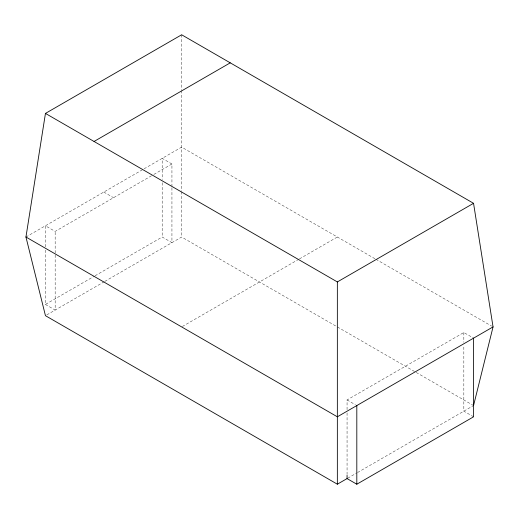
<?xml version="1.0" encoding="UTF-8"?>
<svg xmlns="http://www.w3.org/2000/svg" width="519" height="519" viewBox="0 0 519 519"><rect width="100%" height="100%" fill="white"/><g stroke="black" fill="none" stroke-linecap="round" stroke-linejoin="round"><path stroke-width="0.39" stroke-dasharray="2.6 1.95" d="M25.95 237.014L143.419 169.194M144.113 168.792L181.65 147.124L375.224 258.884M45.413 246.862L45.413 225.778L55.163 231.409L153.17 174.825M153.864 174.423L171.938 163.991L171.938 185.886M45.413 250.106L45.413 304.439L94.361 276.179M95.061 275.771L162.188 237.014L171.938 242.645L171.938 186.697M46.84 314.871L104.111 281.804M104.812 281.402L181.65 237.04L336.721 326.568M182.351 326.503L298.775 259.286M299.476 258.884L337.35 237.014M347.062 409.666L347.062 399.935L463.837 332.517L473.588 338.141M347.762 478.187L356.851 472.939M357.552 472.537L472.854 405.968M375.925 259.286L491.649 326.101M171.938 163.991L162.188 158.36L162.188 179.444M103.8 192.069L113.551 197.7M337.421 326.976L472.848 405.157M473.588 416.802L463.837 411.171L463.837 345.492M347.062 399.935L355.418 404.762M45.413 304.439L55.163 310.064L55.163 231.409M463.837 332.517L463.837 342.248M347.062 412.91L347.062 474.535M181.65 34.779L181.65 89.742M181.65 90.546L181.65 190.869M181.65 191.673L181.65 237.04M162.188 182.688L162.188 237.014"/><path stroke-width="0.78" d="M473.588 338.141L473.588 416.802L356.812 484.221L347.062 478.589L337.35 484.195L45.451 315.675L25.95 237.014L45.451 113.414L181.65 34.779L473.549 203.305L493.05 326.905L473.549 405.566M94.049 141.466L230.248 62.838M45.451 113.414L337.35 281.934L473.549 203.305M493.05 326.905L337.35 416.802L25.95 237.014M356.812 405.566L356.812 484.221M347.062 475.346L347.062 478.589M337.35 281.934L337.35 484.195"/></g></svg>
